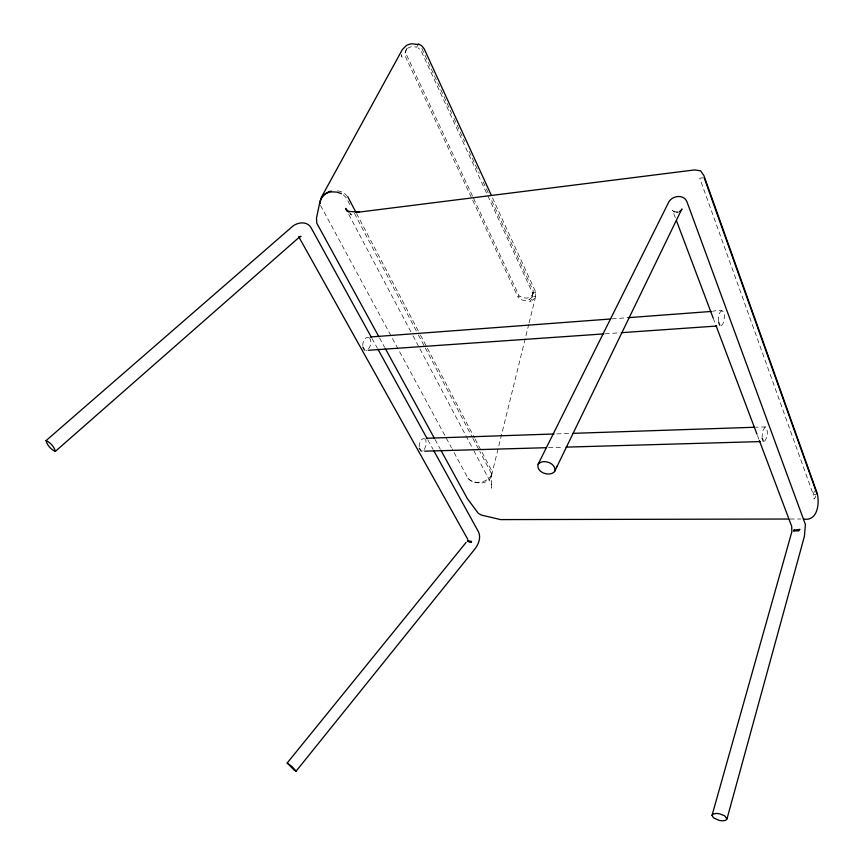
<?xml version="1.0" encoding="UTF-8"?>
<svg xmlns="http://www.w3.org/2000/svg" width="864" height="864" viewBox="0 0 864 864"><rect width="100%" height="100%" fill="white"/><g stroke="black" fill="none" stroke-linecap="round" stroke-linejoin="round"><path stroke-width="0.65" stroke-dasharray="4.32 3.24" d="M475.081 439.031L491.4 470.07L491.54 488.149L491.13 483.343L474.12 451.213M468.007 478.462L472.057 481.68L480.125 483.138A14.569 10.692 8.3 0 0 486.119 481.734C489.434 480.373 492.566 476.744 491.13 472.986L479.844 451.559M492.502 197.867L535.68 292.021L535.507 296.73L532.548 296.168L533.304 291.017L490.525 197.921M528.8 324.184L491.432 475.816M529.124 322.866L535.896 295.369M532.051 297.097L532.678 294.84L530.032 297.086A9.094 7.387 7.6 0 1 526.252 298.102L522.353 297.626L519.372 295.801L518.724 298.048C522.31 301.514 529.006 301.082 532.051 297.097L534.816 298.015L532.57 300.262L530.453 298.696M532.548 296.168L532.678 293.263L420.93 50.468L418.036 47.725M533.174 293.922L533.455 292.961M814.428 491.141L813.218 494.37L814.039 499.057L815.465 497.146L814.838 493.538M406.35 48.848L404.698 54.378L407.074 47.758M417.668 45.144L416.729 47.142L412.333 46.602A10.26 9.094 22.8 0 0 408.186 47.963L405.389 50.846M424.397 449.474L426.319 444.398L425.747 439.625M491.81 474.412L488.938 478.602C483.008 482.954 473.645 484.175 468.137 478.57L452.088 448.88M368.561 348.872C370.818 345.913 371.844 341.302 369.641 338.051M764.586 441.288C767.502 437.562 768.56 430.823 765.59 426.946L755.741 427.216M721.289 325.652C723.902 323.708 724.118 319.961 724.334 316.969C725.252 309.085 719.194 309.733 712.595 311.353M422.55 451.084L423.187 450.716M367.211 350.05L365.796 350.471M765.158 426.902L762.674 430.877L762.048 437.065M532.462 292.799L535.388 292.01L535.961 293.998M678.564 212.047L673.553 211.583L675.616 212.36A8.165 7.571 78.1 0 0 678.11 212.058M721.991 310.651C718.438 312.206 718.524 317.347 718.427 320.706M703.069 177.822L699.764 178.222L813.218 494.37L815.832 494.338M611.982 318.881L628.085 317.682M605.135 333.806L619.931 332.78M556.783 433.89L570.229 433.447M548.564 447.638L563.393 447.206M790.009 519.026L800.777 519.005M337.576 190.739L343.343 192.337L347.738 196.69M673.553 211.583L674.654 212.036L672.386 210.33L675.562 218.279M369.101 337.565C364.63 336.031 362.491 342.641 362.761 346.118M425.336 439.042C421.07 436.687 418.867 444.139 419.191 447.39M343.332 194.832L346.291 197.878L351.313 207.403M349.823 213.548L351.529 215.028L349.844 213.16M529.394 299.333L531.09 301.147L529.438 301.849L528.217 299.83M371.974 338.386L377.168 347.825M427.864 439.906L433.058 449.345M379.49 337.878L384.664 347.339M435.046 439.517L440.208 448.967M320.544 205.427L451.451 447.692M348.754 214.412L412.376 334.595M413.014 335.794L419.31 347.684M419.936 348.883L473.483 450.025M356.519 213.408L419.882 333.979M420.509 335.167L426.784 347.112M427.41 348.3L474.455 437.832M354.445 213.365L417.766 333.644M418.392 334.843L424.667 346.745M425.293 347.944L472.316 437.26M472.943 438.448L479.218 450.36M472.5 196.042L406.285 54.378L405.324 56.387L518.076 297.205L518.724 294.959L473.062 197.262M421.87 48.47L451.699 113.389M453.946 118.292L464.638 141.566M469.141 151.362L479.272 173.416M483.214 181.991L488.279 193.018M713.167 318.038L715.543 324.356M757.436 435.478L758.862 439.268M402.073 57.272L401.296 54.788L402.073 57.272"/><path stroke-width="1.3" d="M759.348 440.532L791.716 526.403L791.834 531.835L712.033 815.368L713.502 817.841L719.053 820.336A8.921 4.093 17.5 0 0 722.844 820.8L725.749 820.282L726.98 818.921L804.395 536.393L805.388 524.47L687.431 203.083C684.688 193.255 671.015 195.264 667.926 203.731L538.142 464.195C535.723 472.198 549.688 477.349 554.602 471.506L681.696 209.315M712.033 815.368L713.243 813.996L716.137 813.467A8.899 4.072 17.5 0 1 719.939 813.92L724.658 815.821L726.98 818.921M554.602 471.506C557.129 463.493 543.013 458.266 538.142 464.195M557.01 466.538L557.399 465.718M321.408 197.273L402.257 49.723L406.166 45.684A14.364 12.722 22.7 0 1 411.988 43.783L418.144 44.528M371.326 337.198L310.889 227.416C306.644 220.633 296.73 222.275 291.665 227.146L46.062 440.629C46.915 445.014 51.181 449.69 55.328 451.397L299.03 237.438M681.221 210.276L682.052 209.023M55.328 451.397C54.529 447.023 50.22 442.303 46.062 440.629M466.106 542.419L287.172 763.02L294.311 770.213L296.104 771.174L474.973 548.888C478.505 544.255 481.183 537.678 478.548 531.986L433.706 450.522M679.568 211.442L680.735 210.708M287.172 763.02L291.881 766.422L296.104 771.174M331.474 191.16L329 191.538L323.028 195.35L320.123 200.826L316.472 218.214L316.829 223.247L378.842 336.701M370.505 336.971L610.643 318.989M628.085 317.682L711.256 311.45M368.485 350.276L603.796 333.904M621.27 332.683L716.742 326.041M426.384 438.275L554.094 433.987M572.918 433.35L754.402 427.259M424.624 451.17L545.875 447.714M566.082 447.131L760.082 441.59M359.197 212.339L356.573 212.414L694.688 169.916L700.607 170.824L703.955 175.684L816.923 492.534M788.659 519.026L500.623 519.599L481.28 515.052L478.332 513.356L467.338 498.604L440.856 450.155M803.466 518.994C817.636 521.845 819.806 503.107 817.193 493.376M347.252 211.334L359.176 212.101M421.33 451.224L419.31 448.384M341.399 193.644L336.884 192.11L332.014 191.851A16.848 13.77 19.8 0 0 325.307 193.882L320.933 198.245L320.026 203.764M418.381 43.945L421.621 45.727L424.105 48.676L491.378 195.415M364.511 350.082L362.891 347.166M348.991 212.22L345.611 208.462L346.864 210.838M763.279 441.191L762.156 438.199M719.809 325.285L718.546 321.916M298.76 236.79L467.802 539.374M377.827 349.002L427.205 438.718M385.301 348.516L434.398 438.329M347.738 196.69L355.892 212.209M676.512 220.806L713.167 318.038M716.018 325.62L756.961 434.214M704.16 177.682L817.139 494.327M300.305 236.574L301.007 236.401L299.16 236.866L300.305 236.574M794.426 530.312L793.519 531.068L795.344 530.874A7.031 1.49 3.7 0 1 798.725 530.906L799.924 529.373L793.595 530.215L794.426 530.312M467.942 540.68L467.392 541.026L470.308 542.452L471.442 542.117L470.524 541.912L471.528 541.447L467.942 540.68"/></g></svg>
